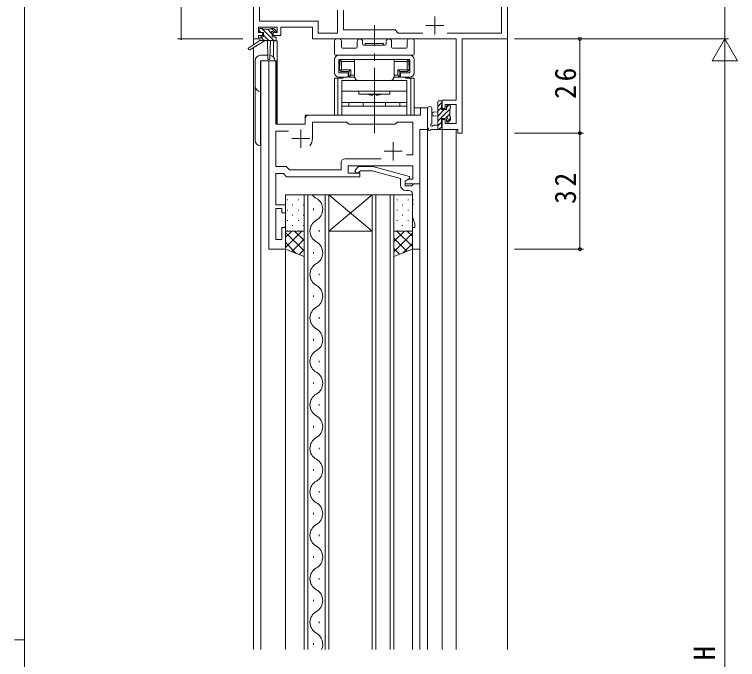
# Model space of a CAD drawing. Units: millimetres, scale not verified. Extents: x -594 to 199, y -420 to 144.
# Drawn here: x -594 to -394.5, y -126.5 to 51.5 of the extents above; entities that cross this region are included whole.
import ezdxf
from ezdxf.enums import TextEntityAlignment as Align

# ---------------------------------------------------------------- set-up
doc = ezdxf.new("R2010")
doc.units = ezdxf.units.MM
doc.header["$LTSCALE"] = 2
doc.linetypes.add('CHAIN2', pattern=[12, 9, -1, 1, -1])
for name, color, linetype, lineweight in [('0-1_YKK_ZWAK', 7, 'Continuous', 9), ('0-3_YKK_11', 7, 'Continuous', 9), ('0-4_YKK_12', 2, 'Continuous', 9), ('0-5_YKK_13', 4, 'Continuous', 9), ('0-6_YKK_D', 6, 'Continuous', 9)]:
    doc.layers.add(name, color=color, linetype=linetype, lineweight=lineweight)
doc.styles.add('ＭＳ ゴシック', font='')
doc.styles.get('ＭＳ ゴシック').set_extended_font_data('MS Gothic')

msp = doc.modelspace()

# ---------------------------------------------------------------- linework, layer by layer
at = {"layer": '0-1_YKK_ZWAK'}
for p, q in [((-591.2, -383.6), (-591.2, 141.4)), ((-594, -121.1), (-591.2, -121.1))]:
    msp.add_line(p, q, dxfattribs=at)
at = {"layer": '0-3_YKK_11'}
for p, q in [((-528.004, 44.751), (-528.004, 79.751)), ((-526.374, 49.681), (-526.374, 78.121)), ((-459.634, 46.381), (-459.634, 78.121)), ((-458.004, 79.751), (-458.004, 44.751)), ((-504.834, 52.68), (-504.834, 46.381)), ((-503.204, 52.751), (-503.204, 47.251)), ((-478.004, 50.951), (-478.004, 45.951)), ((-526.704, 48.051), (-526.704, 46.551)), ((-521.504, 48.051), (-526.704, 48.051)), ((-510.174, 49.681), (-526.374, 49.681)), ((-521.504, 46.551), (-521.504, 48.051)), ((-520.504, 48.051), (-520.504, 45.751)), ((-511.804, 48.051), (-520.504, 48.051)), ((-511.804, 44.751), (-511.804, 48.051)), ((-510.174, 46.381), (-510.174, 49.681)), ((-480.504, 48.451), (-475.504, 48.451)), ((-526.704, 46.551), (-525.604, 46.551)), ((-525.604, 46.551), (-525.604, 45.751)), ((-522.604, 46.551), (-521.504, 46.551)), ((-522.604, 45.751), (-522.604, 46.551)), ((-504.834, 46.381), (-510.174, 46.381)), ((-503.204, 47.251), (-489.004, 47.251)), ((-489.004, 47.251), (-488.134, 46.381)), ((-488.134, 46.381), (-481.355, 46.381)), ((-474.654, 46.381), (-459.634, 46.381)), ((-526.704, 44.751), (-528.004, 44.751)), ((-526.704, 45.751), (-526.704, 44.751)), ((-525.604, 45.751), (-526.704, 45.751)), ((-520.504, 45.751), (-522.604, 45.751)), ((-472.134, 44.751), (-511.804, 44.751)), ((-472.134, 27.851), (-472.134, 44.751)), ((-470.504, 44.751), (-470.504, 18.751)), ((-458.004, 44.751), (-470.504, 44.751)), ((-521.874, 38.751), (-523.804, 38.751)), ((-523.804, 38.751), (-523.804, -13.249)), ((-521.874, 21.251), (-521.874, 38.751)), ((-476.004, 27.851), (-472.134, 27.851)), ((-476.004, 25.551), (-476.004, 27.851)), ((-475.204, 26.651), (-475.204, 25.551)), ((-472.134, 26.651), (-475.204, 26.651)), ((-472.134, 21.381), (-472.134, 26.651)), ((-481.934, 25.751), (-481.934, 23.751)), ((-480.004, 25.751), (-481.934, 25.751)), ((-480.004, 19.751), (-480.004, 25.751)), ((-475.204, 25.551), (-476.004, 25.551)), ((-513.804, 22.751), (-513.804, 21.251)), ((-481.934, 23.751), (-512.804, 23.751)), ((-476.004, 19.751), (-476.004, 22.551)), ((-476.004, 22.551), (-475.204, 22.551)), ((-475.204, 22.551), (-475.204, 21.381)), ((-513.804, 21.251), (-521.874, 21.251)), ((-511.804, 21.821), (-502.274, 21.821)), ((-511.804, 17.251), (-511.804, 21.821)), ((-502.274, 21.821), (-501.704, 21.251)), ((-501.704, 21.251), (-489.004, 21.251)), ((-489.004, 21.251), (-488.434, 21.821)), ((-488.434, 21.821), (-484.134, 21.821)), ((-484.134, 21.821), (-484.134, 12.751)), ((-475.204, 21.381), (-472.134, 21.381)), ((-521.874, 19.321), (-518.355, 19.321)), ((-521.874, 9.581), (-521.874, 19.321)), ((-515.004, 19.751), (-515.004, 14.751)), ((-482.204, 19.751), (-480.004, 19.751)), ((-482.204, 4.751), (-482.204, 19.751)), ((-471.704, 19.751), (-476.004, 19.751)), ((-517.504, 17.251), (-512.504, 17.251)), ((-489.504, 16.251), (-489.504, 11.251)), ((-492.004, 13.751), (-487.004, 13.751)), ((-484.134, 12.751), (-485.838, 12.751)), ((-503.834, 10.681), (-503.834, 8.681)), ((-492.855, 11.681), (-502.834, 11.681)), ((-492.855, 11.681), (-502.834, 11.681)), ((-519.004, 9.581), (-521.874, 9.581)), ((-518.104, 8.681), (-519.004, 9.581)), ((-503.834, 8.681), (-518.104, 8.681)), ((-501.904, 9.751), (-484.134, 9.751)), ((-501.904, 7.751), (-501.904, 9.751)), ((-499.829, 8.775), (-499.053, 9.551)), ((-499.053, 9.551), (-495.108, 9.551)), ((-498.556, 8.351), (-498.98, 7.926)), ((-495.266, 8.351), (-498.556, 8.351)), ((-487.504, 6.271), (-495.266, 8.351)), ((-495.108, 9.551), (-485.004, 6.843)), ((-484.134, 9.751), (-484.134, 6.051)), ((-521.874, 7.651), (-519.804, 7.651)), ((-521.874, -1.049), (-521.874, 7.651)), ((-519.804, 7.651), (-518.904, 6.751)), ((-518.904, 6.751), (-498.704, 6.751)), ((-498.704, 7.751), (-501.904, 7.751)), ((-498.704, 6.751), (-498.704, 7.751)), ((-487.504, 4.451), (-487.504, 6.271)), ((-485.004, 6.243), (-486.204, 5.551)), ((-485.338, 6.051), (-486.204, 5.551)), ((-484.134, 6.051), (-485.338, 6.051)), ((-485.004, 6.843), (-485.004, 6.243)), ((-486.204, 5.551), (-486.204, 4.751)), ((-486.204, 5.551), (-486.204, 4.251)), ((-486.204, 4.751), (-482.204, 4.751)), ((-486.204, 4.251), (-484.404, 4.251)), ((-484.404, 4.251), (-484.204, 4.451)), ((-484.204, 4.451), (-483.904, 4.751)), ((-483.904, 4.751), (-482.204, 4.751)), ((-482.204, 4.751), (-482.204, -13.249)), ((-485.204, 2.951), (-486.004, 2.951)), ((-484.204, 0.709), (-484.204, 1.951)), ((-484.084, 0.526), (-484.204, 0.709)), ((-484.084, -0.024), (-484.084, 0.526)), ((-519.204, -1.049), (-521.874, -1.049)), ((-519.204, -3.249), (-519.204, -1.049)), ((-484.204, -0.208), (-484.084, -0.024)), ((-484.204, -0.291), (-484.204, -0.208)), ((-484.084, -0.474), (-484.204, -0.291)), ((-484.204, -1.208), (-484.084, -1.024)), ((-484.204, -4.326), (-484.204, -1.208)), ((-484.084, -1.024), (-484.084, -0.474)), ((-521.874, -2.049), (-520.204, -2.049)), ((-521.874, -10.549), (-521.874, -2.049)), ((-520.204, -2.049), (-520.204, -3.249)), ((-520.204, -3.249), (-519.204, -3.249)), ((-483.504, -6.249), (-484.204, -4.326)), ((-520.204, -7.249), (-520.204, -10.549)), ((-519.204, -7.249), (-520.204, -7.249)), ((-519.204, -13.249), (-519.204, -7.249)), ((-484.204, -7.249), (-483.504, -7.249)), ((-484.204, -13.249), (-484.204, -7.249)), ((-483.504, -7.249), (-483.504, -6.249)), ((-520.204, -10.549), (-521.874, -10.549)), ((-523.804, -13.249), (-519.204, -13.249)), ((-482.204, -13.249), (-484.204, -13.249))]:
    msp.add_line(p, q, dxfattribs=at)
msp.add_lwpolyline([(-470.504, 18.751), (-471.704, 18.751), (-471.704, 19.751)], dxfattribs=at)
for centre, radius, start, end in [((-512.804, 22.751), 1, 90, 179.99998), ((-515.004, 17.251), 3.2, 321.63347, 359.99998), ((-502.834, 10.681), 1, 90, 179.99998), ((-499.404, 8.351), 0.6, 134.99998, 315), ((-486.004, 4.451), 1.5, 180, 269.99998), ((-485.204, 1.951), 1, 0, 89.99998)]:
    msp.add_arc(centre, radius, start, end, dxfattribs=at)
at = {"layer": '0-4_YKK_12'}
for p, q in [((-528.004, 74.751), (-528.004, 43.214)), ((-458.004, 74.751), (-458.004, -123.721)), ((-521.504, 44.251), (-521.504, 21.251)), ((-528.004, 42.423), (-528.004, -123.721)), ((-526.004, 38.751), (-526.004, -123.721)), ((-521.804, 38.751), (-526.004, 38.751)), ((-523.804, -13.249), (-523.804, 38.751)), ((-521.804, 38.751), (-521.804, 21.251)), ((-480.004, 25.751), (-483.704, 25.751)), ((-480.004, -123.721), (-480.004, 25.751)), ((-513.804, 23.751), (-484.504, 23.751)), ((-513.804, 21.251), (-513.804, 23.751)), ((-521.804, 21.251), (-513.804, 21.251)), ((-482.204, -123.721), (-482.204, 19.751)), ((-482.204, 19.751), (-480.004, 19.751)), ((-476.004, 19.751), (-476.004, -123.721)), ((-476.004, 19.751), (-472.104, 19.751)), ((-472.104, 19.751), (-472.104, -123.721)), ((-514.104, -123.721), (-514.104, 1.751)), ((-514.104, 1.751), (-507.304, 1.751)), ((-513.104, 1.751), (-513.104, -123.721)), ((-508.304, -123.721), (-508.304, 1.751)), ((-507.304, 1.751), (-507.304, -123.721)), ((-495.304, 1.751), (-507.304, -8.249)), ((-507.304, 1.751), (-495.304, -8.249)), ((-507.304, 1.751), (-495.304, 1.751)), ((-495.304, -123.721), (-495.304, 1.751)), ((-495.304, 1.751), (-489.304, 1.751)), ((-494.304, 1.751), (-494.304, -123.721)), ((-490.304, -123.721), (-490.304, 1.751)), ((-489.304, 1.751), (-489.304, -123.721)), ((-511.464, -2.449), (-511.464, -2.049)), ((-509.944, -8.449), (-509.944, -8.049)), ((-507.304, -8.249), (-495.304, -8.249)), ((-519.204, -13.249), (-523.804, -13.249)), ((-519.204, -123.721), (-519.204, -13.249)), ((-484.204, -123.721), (-484.204, -13.249)), ((-511.464, -14.449), (-511.464, -14.049)), ((-509.944, -20.449), (-509.944, -20.049)), ((-511.464, -26.449), (-511.464, -26.049)), ((-509.944, -32.449), (-509.944, -32.049)), ((-511.464, -38.449), (-511.464, -38.049)), ((-509.944, -44.449), (-509.944, -44.049)), ((-511.464, -50.449), (-511.464, -50.049)), ((-509.944, -56.449), (-509.944, -56.049)), ((-511.464, -62.449), (-511.464, -62.049)), ((-509.944, -68.449), (-509.944, -68.049)), ((-511.464, -74.449), (-511.464, -74.049)), ((-509.944, -80.449), (-509.944, -80.049)), ((-511.464, -86.449), (-511.464, -86.049)), ((-509.944, -92.449), (-509.944, -92.049)), ((-511.464, -98.449), (-511.464, -98.049)), ((-509.944, -104.449), (-509.944, -104.049)), ((-511.464, -110.449), (-511.464, -110.049)), ((-509.944, -116.449), (-509.944, -116.049)), ((-511.464, -122.449), (-511.464, -122.049))]:
    msp.add_line(p, q, dxfattribs=at)
msp.add_lwpolyline([(-521.504, 44.251), (-522.504, 44.251), (-522.504, 39.657)], dxfattribs=at)
for centre, start, end in [((-509.028, 3.751), 215.58665, 240.79745), ((-512.381, -2.249), 299.20253, 60.79745), ((-509.028, -8.249), 119.20253, 240.79745), ((-512.381, -14.249), 299.20253, 60.79745), ((-509.028, -20.249), 119.20253, 240.79745), ((-512.381, -26.249), 299.20253, 60.79745), ((-509.028, -32.249), 119.20253, 240.79745), ((-512.381, -38.249), 299.20253, 60.79745), ((-509.028, -44.249), 119.20253, 240.79745), ((-512.381, -50.249), 299.20253, 60.79745), ((-509.028, -56.249), 119.20253, 240.79745), ((-512.381, -62.249), 299.20253, 60.79745), ((-509.028, -68.249), 119.20253, 240.79745), ((-512.381, -74.249), 299.20253, 60.79745), ((-509.028, -80.249), 119.20253, 240.79745), ((-512.381, -86.249), 299.20253, 60.79745), ((-509.028, -92.249), 119.20253, 240.79745), ((-512.381, -98.249), 299.20253, 60.79745), ((-509.028, -104.249), 119.20253, 240.79745), ((-512.381, -110.249), 299.20253, 60.79745), ((-509.028, -116.249), 119.20253, 240.79745), ((-512.381, -122.249), 334.64798, 60.79745)]:
    msp.add_arc(centre, 3.437, start, end, dxfattribs=at)
at = {"layer": '0-5_YKK_13', "linetype": 'CHAIN2'}
msp.add_line((-494.704, 18.751), (-494.704, 48.551), dxfattribs=at)
at = {"layer": '0-5_YKK_13'}
for p, q in [((-526.504, 46.851), (-526.504, 47.351)), ((-526.025, 46.551), (-526.504, 47.03)), ((-526.204, 47.651), (-525.704, 47.651)), ((-525.304, 46.551), (-526.204, 46.551)), ((-522.478, 44.351), (-525.778, 47.651)), ((-525.504, 47.451), (-523.404, 47.451)), ((-525.304, 45.351), (-525.304, 46.551)), ((-522.907, 46.126), (-524.231, 47.451)), ((-523.204, 47.651), (-522.604, 47.651)), ((-522.002, 46.569), (-523.084, 47.651)), ((-522.904, 46.09), (-522.904, 45.351)), ((-522.104, 46.551), (-522.443, 46.551)), ((-522.392, 47.563), (-521.892, 47.063)), ((-526.304, 44.351), (-529.371, 42.3)), ((-524.804, 44.351), (-529.05, 41.794)), ((-526.304, 45.051), (-526.304, 44.351)), ((-522.104, 44.351), (-526.304, 44.351)), ((-525.172, 44.351), (-526.14, 45.318)), ((-526.004, 45.351), (-525.304, 45.351)), ((-523.825, 44.351), (-525.304, 45.83)), ((-524.204, 44.351), (-524.102, 39.342)), ((-523.402, 44.351), (-523.502, 39.343)), ((-522.904, 45.351), (-522.104, 45.351)), ((-521.804, 45.024), (-522.131, 45.351)), ((-521.804, 45.051), (-521.804, 44.651)), ((-505.704, 40.551), (-505.704, 44.251)), ((-505.204, 44.751), (-504.274, 44.751)), ((-503.774, 44.251), (-503.774, 42.481)), ((-499.454, 42.481), (-499.454, 44.001)), ((-497.954, 44.001), (-497.954, 43.351)), ((-491.454, 43.351), (-491.454, 44.001)), ((-489.954, 44.001), (-489.954, 42.481)), ((-485.634, 42.481), (-485.634, 44.251)), ((-485.134, 44.751), (-484.204, 44.751)), ((-483.704, 44.251), (-483.704, 40.551)), ((-503.474, 42.181), (-499.754, 42.181)), ((-497.654, 43.051), (-491.754, 43.051)), ((-497.204, 43.551), (-492.204, 43.551)), ((-497.204, 43.051), (-497.204, 43.551)), ((-497.204, 43.051), (-492.204, 43.051)), ((-492.204, 43.051), (-492.204, 43.551)), ((-489.654, 42.181), (-485.934, 42.181)), ((-524.121, 40.251), (-526.1, 40.251)), ((-484.004, 40.251), (-505.404, 40.251)), ((-504.504, 40.251), (-484.904, 40.251)), ((-527.6, 38.751), (-527.6, 16.751)), ((-526.1, 15.251), (-526.1, 38.751)), ((-526.1, 38.751), (-522.2, 38.751)), ((-505.704, 35.451), (-505.704, 39.051)), ((-504.504, 35.451), (-504.504, 39.051)), ((-504.504, 39.051), (-484.904, 39.051)), ((-504.354, 39.051), (-502.404, 39.051)), ((-504.354, 39.051), (-504.354, 37.051)), ((-504.254, 38.351), (-504.254, 37.451)), ((-503.754, 38.551), (-504.049, 38.846)), ((-503.754, 38.551), (-500.154, 38.551)), ((-503.754, 38.551), (-503.754, 36.251)), ((-500.154, 39.051), (-503.554, 39.051)), ((-500.154, 34.451), (-500.154, 39.051)), ((-485.854, 39.051), (-489.254, 39.051)), ((-489.254, 34.451), (-489.254, 39.051)), ((-489.254, 38.551), (-485.654, 38.551)), ((-485.654, 38.551), (-485.359, 38.846)), ((-485.654, 38.551), (-485.654, 36.251)), ((-485.154, 38.351), (-485.154, 37.451)), ((-485.054, 37.051), (-485.054, 39.051)), ((-484.904, 35.451), (-484.904, 39.051)), ((-483.704, 39.051), (-483.704, 35.451)), ((-504.304, 37.451), (-504.254, 37.451)), ((-504.304, 36.451), (-504.304, 37.451)), ((-504.304, 36.451), (-504.254, 36.451)), ((-503.754, 36.251), (-504.049, 35.956)), ((-503.754, 36.251), (-501.204, 36.251)), ((-501.704, 35.751), (-501.204, 36.251)), ((-501.204, 34.751), (-501.204, 36.251)), ((-485.654, 36.251), (-488.204, 36.251)), ((-488.204, 34.751), (-488.204, 36.251)), ((-487.704, 35.751), (-488.204, 36.251)), ((-485.654, 36.251), (-485.359, 35.956)), ((-485.104, 36.451), (-485.154, 36.451)), ((-505.704, 23.751), (-505.704, 33.951)), ((-503.374, 33.951), (-505.704, 33.951)), ((-504.754, 23.751), (-504.754, 33.951)), ((-501.954, 35.451), (-504.504, 35.451)), ((-504.504, 34.251), (-501.954, 34.251)), ((-504.274, 33.951), (-504.274, 34.251)), ((-501.704, 35.751), (-503.554, 35.751)), ((-503.324, 34.251), (-503.324, 33.951)), ((-501.954, 34.251), (-501.954, 35.451)), ((-501.704, 35.751), (-501.704, 34.251)), ((-501.704, 34.251), (-500.154, 34.251)), ((-489.254, 34.751), (-488.204, 34.751)), ((-489.254, 34.251), (-487.704, 34.251)), ((-488.204, 34.751), (-487.704, 34.251)), ((-487.704, 35.751), (-487.704, 34.251)), ((-485.854, 35.751), (-487.704, 35.751)), ((-484.904, 35.451), (-487.454, 35.451)), ((-487.454, 34.251), (-487.454, 35.451)), ((-487.454, 34.251), (-484.904, 34.251)), ((-486.084, 33.951), (-486.084, 34.251)), ((-486.034, 33.951), (-483.704, 33.951)), ((-485.134, 33.951), (-485.134, 34.251)), ((-484.654, 23.751), (-484.654, 33.951)), ((-483.704, 23.751), (-483.704, 33.951)), ((-503.704, 33.251), (-503.704, 27.251)), ((-485.704, 33.251), (-503.704, 33.251)), ((-490.454, 33.251), (-498.954, 33.251)), ((-485.704, 27.251), (-485.704, 33.251)), ((-503.704, 30.351), (-485.704, 30.351)), ((-498.954, 30.351), (-498.954, 29.551)), ((-490.454, 29.551), (-490.454, 30.351)), ((-498.954, 29.551), (-490.454, 29.551)), ((-494.154, 29.251), (-494.454, 29.551)), ((-503.704, 23.751), (-503.704, 27.751)), ((-503.704, 27.251), (-485.704, 27.251)), ((-503.704, 26.251), (-485.704, 26.251)), ((-501.704, 26.251), (-501.704, 27.251)), ((-487.704, 26.251), (-501.704, 26.251)), ((-497.804, 27.251), (-497.804, 26.251)), ((-491.604, 27.251), (-491.604, 26.251)), ((-487.704, 27.251), (-487.704, 26.251)), ((-485.704, 27.751), (-485.704, 23.751)), ((-476.004, 27.355), (-477.204, 26.155)), ((-477.204, 19.751), (-477.204, 27.351)), ((-476.904, 27.651), (-476.304, 27.651)), ((-476.204, 26.551), (-476.204, 25.251)), ((-476.004, 27.351), (-476.004, 26.751)), ((-474.215, 26.451), (-474.804, 25.861)), ((-474.804, 25.251), (-474.804, 26.151)), ((-474.504, 26.451), (-474.004, 26.451)), ((-473.704, 26.151), (-473.704, 25.651)), ((-480.004, 25.479), (-480.004, 20.316)), ((-478.804, 25.479), (-478.802, 21.518)), ((-477.204, 24.651), (-478.349, 24.549)), ((-476.204, 25.808), (-477.204, 24.808)), ((-473.904, 25.414), (-477.204, 22.114)), ((-475.415, 25.251), (-477.204, 23.461)), ((-476.204, 25.251), (-474.804, 25.251)), ((-473.904, 24.067), (-474.884, 23.088)), ((-473.904, 25.451), (-473.904, 23.351)), ((-473.709, 25.61), (-473.864, 25.455)), ((-483.704, 23.751), (-505.704, 23.751)), ((-477.204, 23.451), (-478.349, 23.553)), ((-476.204, 22.851), (-476.204, 20.851)), ((-475.265, 22.851), (-476.204, 22.851)), ((-474.804, 22.051), (-474.804, 22.39)), ((-473.704, 22.92), (-474.748, 21.876)), ((-473.792, 22.339), (-474.292, 21.839)), ((-473.704, 23.151), (-473.704, 22.551)), ((-478.385, 20.951), (-477.204, 20.951)), ((-476.204, 21.767), (-477.204, 20.767)), ((-476.004, 20.62), (-476.874, 19.751)), ((-476.004, 20.651), (-476.004, 20.051)), ((-476.304, 19.751), (-478.985, 19.751)), ((-519.204, 1.751), (-519.204, -8.249)), ((-514.104, 1.751), (-519.204, 1.751)), ((-518.784, 0.331), (-518.584, 0.331)), ((-517.369, 1.746), (-517.169, 1.746)), ((-515.754, 0.331), (-515.554, 0.331)), ((-514.339, 1.746), (-514.139, 1.746)), ((-514.104, -8.249), (-514.104, 1.751)), ((-489.304, 1.751), (-484.204, 1.751)), ((-489.304, -8.249), (-489.304, 1.751)), ((-488.484, 0.331), (-488.284, 0.331)), ((-487.069, 1.746), (-486.869, 1.746)), ((-485.454, 0.331), (-485.254, 0.331)), ((-484.204, 1.751), (-484.204, -8.249)), ((-517.369, -1.084), (-517.169, -1.084)), ((-514.339, -1.084), (-514.139, -1.084)), ((-487.069, -1.084), (-486.869, -1.084)), ((-518.784, -2.499), (-518.584, -2.499)), ((-517.369, -3.914), (-517.169, -3.914)), ((-515.754, -2.499), (-515.554, -2.499)), ((-514.339, -3.914), (-514.139, -3.914)), ((-488.484, -2.499), (-488.284, -2.499)), ((-487.069, -3.914), (-486.869, -3.914)), ((-485.454, -2.499), (-485.254, -2.499)), ((-518.784, -5.329), (-518.584, -5.329)), ((-515.754, -5.329), (-515.554, -5.329)), ((-488.484, -5.329), (-488.284, -5.329)), ((-485.454, -5.329), (-485.254, -5.329)), ((-517.369, -6.744), (-517.169, -6.744)), ((-514.339, -6.744), (-514.139, -6.744)), ((-487.069, -6.744), (-486.869, -6.744)), ((-519.204, -8.249), (-514.104, -8.249)), ((-519.204, -13.249), (-519.204, -8.249)), ((-519.204, -8.249), (-514.104, -8.249)), ((-517.513, -8.249), (-519.204, -9.941)), ((-514.684, -8.249), (-519.204, -12.77)), ((-519.204, -8.618), (-514.104, -13.718)), ((-518.784, -8.159), (-518.584, -8.159)), ((-516.744, -8.249), (-514.104, -10.889)), ((-515.754, -8.159), (-515.554, -8.159)), ((-514.104, -8.249), (-514.104, -15.249)), ((-484.204, -8.249), (-489.304, -8.249)), ((-489.304, -8.249), (-489.304, -15.249)), ((-484.204, -8.249), (-489.304, -8.249)), ((-489.228, -8.249), (-489.304, -8.325)), ((-486.4, -8.249), (-489.304, -11.154)), ((-484.204, -8.882), (-489.304, -13.982)), ((-488.484, -8.159), (-488.284, -8.159)), ((-488.46, -8.249), (-484.204, -12.505)), ((-485.631, -8.249), (-484.204, -9.676)), ((-485.454, -8.159), (-485.254, -8.159)), ((-484.204, -13.249), (-484.204, -8.249)), ((-519.204, -11.446), (-516.238, -14.413)), ((-514.104, -10.498), (-517.517, -13.911)), ((-489.304, -10.233), (-485.701, -13.836)), ((-484.204, -11.711), (-486.736, -14.242)), ((-514.104, -15.249), (-519.204, -13.249)), ((-514.104, -13.326), (-515.486, -14.708)), ((-489.304, -13.062), (-487.733, -14.633)), ((-489.304, -15.249), (-484.204, -13.249))]:
    msp.add_line(p, q, dxfattribs=at)
for points in [[(-502.404, 39.051), (-487.004, 39.051), (-485.054, 39.051)], [(-485.104, 36.451), (-485.104, 37.451), (-485.154, 37.451)], [(-501.704, 34.251), (-501.204, 34.751), (-500.154, 34.751)], [(-495.254, 29.251), (-494.954, 29.551), (-494.454, 29.551)]]:
    msp.add_lwpolyline(points, dxfattribs=at)
for centre, radius, start, end in [((-526.204, 47.351), 0.3, 90, 180), ((-526.204, 46.851), 0.3, 180, 270), ((-525.704, 47.451), 0.2, 0, 90), ((-523.204, 47.451), 0.2, 90, 180), ((-522.904, 46.551), 0.25, 33.05573, 236.94426), ((-523.204, 46.09), 0.3, 0, 56.94426), ((-522.443, 46.851), 0.3, 213.05573, 270), ((-522.604, 47.351), 0.3, 45, 90), ((-522.104, 46.851), 0.3, 270, 45), ((-526.004, 45.051), 0.3, 90, 180), ((-522.104, 45.051), 0.3, 0, 90), ((-522.104, 44.651), 0.3, 270, 0), ((-505.204, 44.251), 0.5, 90, 180), ((-504.274, 44.251), 0.5, 0, 90), ((-498.704, 44.001), 0.75, 0, 180), ((-490.704, 44.001), 0.75, 0, 180), ((-485.134, 44.251), 0.5, 90, 180), ((-484.204, 44.251), 0.5, 0, 90), ((-529.204, 42.051), 0.3, 123.76904, 301.06146), ((-503.474, 42.481), 0.3, 180, 270), ((-499.754, 42.481), 0.3, 270, 0), ((-497.654, 43.351), 0.3, 180, 270), ((-491.754, 43.351), 0.3, 270, 0), ((-489.654, 42.481), 0.3, 180, 270), ((-485.934, 42.481), 0.3, 270, 0), ((-526.1, 38.751), 1.5, 90, 180), ((-523.7, 38.751), 1.5, 0, 81.75616), ((-505.404, 40.551), 0.3, 180, 270), ((-504.504, 39.051), 1.2, 90, 180), ((-484.904, 39.051), 1.2, 0, 90), ((-484.004, 40.551), 0.3, 270, 0), ((-523.802, 39.349), 0.3, 181.16962, 358.85538), ((-503.554, 38.351), 0.7, 90, 180), ((-485.854, 38.351), 0.7, 0, 90), ((-503.554, 36.451), 0.7, 180, 270), ((-485.854, 36.451), 0.7, 270, 0), ((-504.504, 35.451), 1.2, 180, 270), ((-498.954, 34.451), 1.2, 180, 270), ((-490.454, 34.451), 1.2, 270, 0), ((-484.904, 35.451), 1.2, 270, 0), ((-526.1, 31.751), 1.5, 180, 270), ((-494.704, 37.053), 7.823, 253.55531, 265.96391), ((-494.704, 37.053), 7.823, 274.03607, 286.44467), ((-479.404, 25.478), 0.6, 0.04022, 180.04022), ((-476.904, 27.351), 0.3, 90, 180), ((-476.304, 27.351), 0.3, 0, 90), ((-476.204, 26.751), 0.2, 270, 0), ((-474.504, 26.151), 0.3, 90, 180), ((-474.004, 26.151), 0.3, 0, 90), ((-478.304, 24.051), 0.5, 95.09206, 264.90793), ((-473.904, 25.651), 0.2, 270, 0), ((-475.265, 23.151), 0.3, 270, 326.94426), ((-474.804, 22.851), 0.25, 303.05573, 146.94426), ((-474.504, 22.39), 0.3, 123.05573, 180), ((-474.504, 22.051), 0.3, 180, 314.99998), ((-473.904, 23.151), 0.2, 0, 90), ((-474.004, 22.551), 0.3, 314.99998, 0), ((-479.704, 20.316), 0.3, 180, 229.47121), ((-480.094, 19.86), 0.3, 349.47121, 49.47121), ((-478.904, 20.951), 0.3, 109.18974, 330), ((-479.102, 21.517), 0.3, 289.18974, 0.04022), ((-478.385, 20.651), 0.3, 90, 150), ((-476.304, 20.051), 0.3, 270, 0), ((-476.204, 20.651), 0.2, 0, 90), ((-479.504, 19.751), 0.3, 169.47121, 330), ((-478.985, 19.451), 0.3, 90, 150), ((-526.1, 16.751), 1.5, 180, 270)]:
    msp.add_arc(centre, radius, start, end, dxfattribs=at)
at = {"layer": '0-6_YKK_D'}
for p, q in [((-548.004, 44.751), (-548.004, 79.751)), ((-398.004, 79.751), (-398.004, 44.751)), ((-531.004, 44.751), (-549.004, 44.751)), ((-456.004, 44.751), (-437.004, 44.751)), ((-455.004, 44.751), (-397.004, 44.751)), ((-455.004, 44.751), (-397.004, 44.751)), ((-438.004, 44.751), (-438.004, 18.751)), ((-398.004, 44.751), (-401.504, 38.688)), ((-398.004, 44.751), (-398.004, 32.626)), ((-398.004, 44.751), (-394.504, 38.688)), ((-401.504, 38.688), (-394.504, 38.688)), ((-398.004, 37.751), (-398.004, -288.251)), ((-456.004, 18.751), (-437.004, 18.751)), ((-456.004, 18.751), (-437.004, 18.751)), ((-438.004, 18.751), (-438.004, -13.249)), ((-456.004, -13.249), (-437.004, -13.249))]:
    msp.add_line(p, q, dxfattribs=at)
for centre in [(-438.004, 44.751), (-438.004, 18.751), (-438.004, 18.751), (-438.004, -13.249)]:
    msp.add_circle(centre, 0.425, dxfattribs=at)
for start, end in [(90, 270), (270, 90)]:
    msp.add_arc((-548.004, 44.751), 0.106, start, end, dxfattribs=at)

# ---------------------------------------------------------------- texts
at = {"layer": '0-6_YKK_D', "color": 7, "style": 'ＭＳ ゴシック'}
msp.add_text('H', height=5.865, rotation=90, dxfattribs=at).set_placement((-399.004, -126.797), align=Align.BOTTOM_LEFT)
at = {"layer": '0-6_YKK_D', "color": 7, "char_height": 5.865, "attachment_point": 7, "rotation": 90, "style": 'ＭＳ ゴシック'}
for s, insert in [('\\T1.27;\\W0.95;26', (-439.004, 28.231)), ('\\T1.27;\\W0.95;32', (-439.004, -0.769))]:
    msp.add_mtext(s, dxfattribs=dict(at, insert=insert))

doc.saveas('drawing.dxf')
